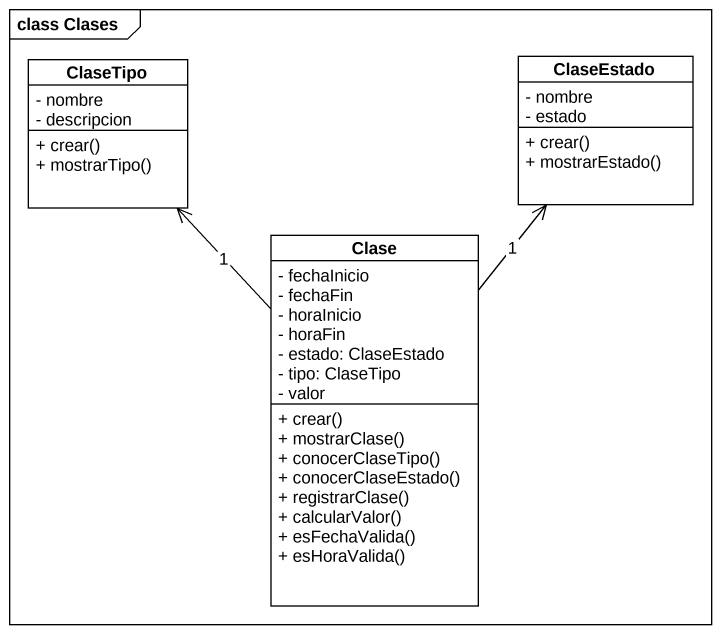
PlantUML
@startuml
mainframe class Clases
hide circle
hide empty members
skinparam classAttributeIconSize 0
class ClaseEstado {
  - nombre
  - estado
  + crear()
  + mostrarEstado()
}
class ClaseTipo {
  - nombre
  - descripcion
  + crear()
  + mostrarTipo()
}
class Clase {
  - fechaInicio
  - fechaFin
  - horaInicio
  - horaFin
  - estado: ClaseEstado
  - tipo: ClaseTipo
  - valor
  + crear()
  + mostrarClase()
  + conocerClaseTipo()
  + conocerClaseEstado()
  + registrarClase()
  + calcularValor()
  + esFechaValida()
  + esHoraValida()
}
Clase -up-> ClaseEstado : 1
Clase -up-> ClaseTipo : 1
@enduml
